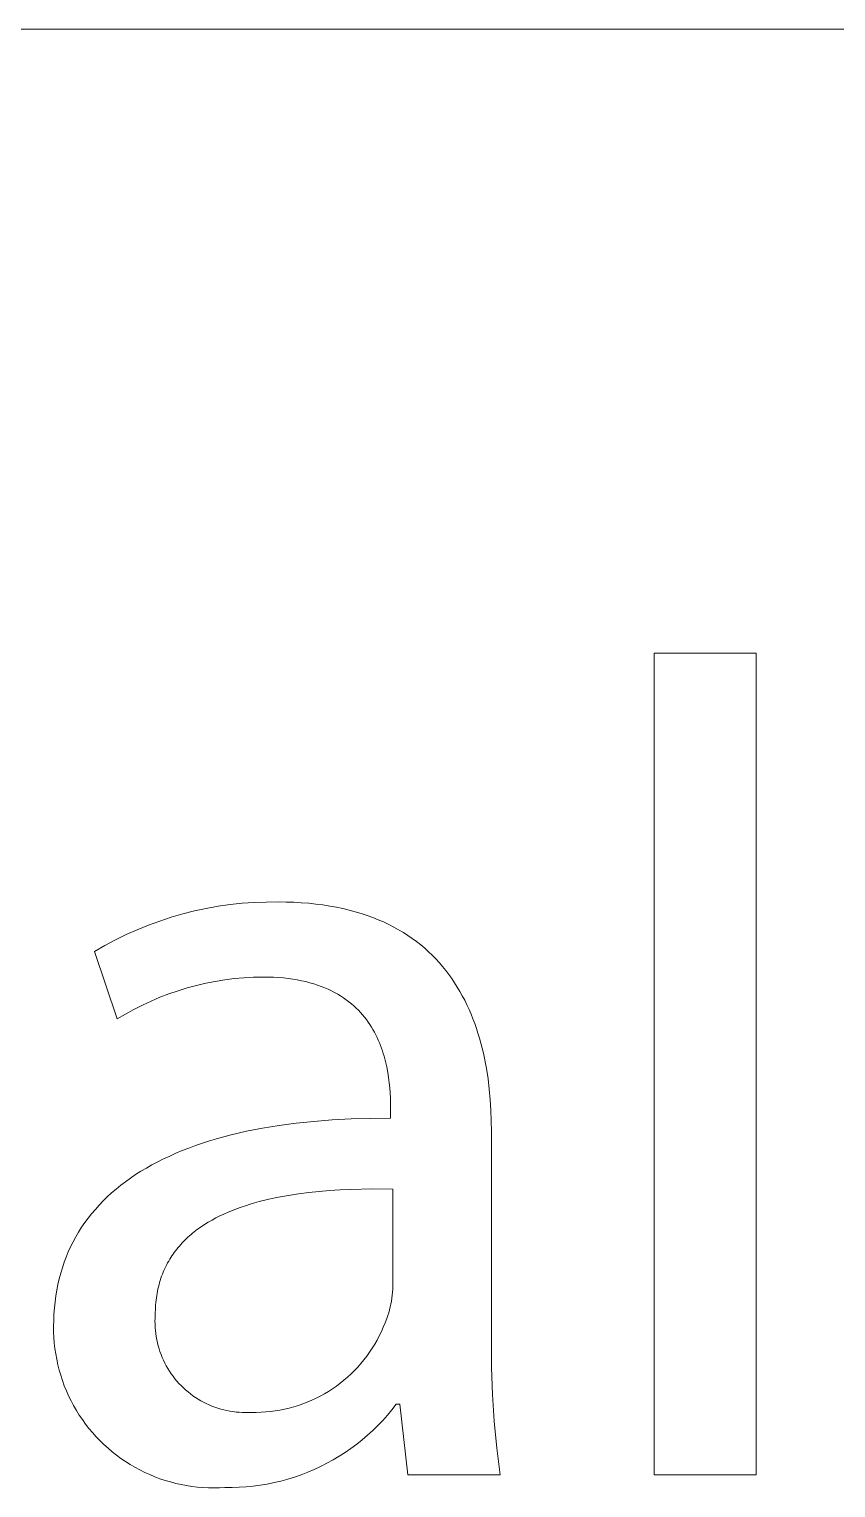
# Model space of a CAD drawing. Header units: millimetres. Extents: x 0 to 3480, y 0 to 2432.
# Drawn here: x 3227.57 to 3251.84, y 150.63 to 194.56 of the extents above; entities that cross this region are included whole.
import ezdxf

# ---------------------------------------------------------------- set-up
doc = ezdxf.new("R2010")
doc.units = ezdxf.units.MM
doc.header["$MEASUREMENT"] = 0
doc.layers.add('Domyślny', color=7, linetype='Continuous', true_color=0x000000)

msp = doc.modelspace()

# ---------------------------------------------------------------- linework, layer by layer
at = {"layer": 'Domyślny', "color": 18, "lineweight": 15, "true_color": 0x000000}
for p, q in [((2165.118, 194.556), (3480.374, 194.556)), ((3246.374, 175.771), (3249.446, 175.771)), ((3246.374, 151.027), (3246.374, 175.771)), ((3249.446, 175.771), (3249.446, 151.027)), ((3233.612, 168.195), (3233.973, 168.234)), ((3233.973, 168.234), (3234.335, 168.26)), ((3234.335, 168.26), (3234.697, 168.274)), ((3234.697, 168.274), (3235.059, 168.275)), ((3235.059, 168.275), (3235.298, 168.272)), ((3235.298, 168.272), (3235.531, 168.265)), ((3235.531, 168.265), (3235.758, 168.252)), ((3235.758, 168.252), (3235.98, 168.235)), ((3235.98, 168.235), (3236.196, 168.212)), ((3231.498, 167.701), (3231.842, 167.814)), ((3231.842, 167.814), (3232.191, 167.915)), ((3232.191, 167.915), (3232.542, 168.004)), ((3232.542, 168.004), (3232.897, 168.08)), ((3232.897, 168.08), (3233.254, 168.144)), ((3233.254, 168.144), (3233.612, 168.195)), ((3236.196, 168.212), (3236.407, 168.185)), ((3236.407, 168.185), (3236.612, 168.153)), ((3236.612, 168.153), (3236.813, 168.117)), ((3236.813, 168.117), (3237.008, 168.076)), ((3237.008, 168.076), (3237.198, 168.031)), ((3237.198, 168.031), (3237.383, 167.981)), ((3237.383, 167.981), (3237.563, 167.928)), ((3237.563, 167.928), (3237.738, 167.87)), ((3237.738, 167.87), (3237.908, 167.808)), ((3237.908, 167.808), (3238.073, 167.742)), ((3230.49, 167.292), (3230.821, 167.44)), ((3230.821, 167.44), (3231.157, 167.577)), ((3231.157, 167.577), (3231.498, 167.701)), ((3238.073, 167.742), (3238.234, 167.672)), ((3238.234, 167.672), (3238.389, 167.598)), ((3238.389, 167.598), (3238.54, 167.52)), ((3238.54, 167.52), (3238.687, 167.439)), ((3238.687, 167.439), (3238.829, 167.355)), ((3238.829, 167.355), (3238.966, 167.266)), ((3229.531, 166.78), (3229.845, 166.962)), ((3229.845, 166.962), (3230.165, 167.133)), ((3230.165, 167.133), (3230.49, 167.292)), ((3238.966, 167.266), (3239.099, 167.175)), ((3239.099, 167.175), (3239.228, 167.08)), ((3239.228, 167.08), (3239.352, 166.982)), ((3239.352, 166.982), (3239.472, 166.88)), ((3230.215, 164.752), (3229.531, 166.78)), ((3239.472, 166.88), (3239.588, 166.776)), ((3239.588, 166.776), (3239.7, 166.669)), ((3239.7, 166.669), (3239.808, 166.559)), ((3239.808, 166.559), (3239.912, 166.446)), ((3239.912, 166.446), (3240.011, 166.33)), ((3240.011, 166.33), (3240.107, 166.211)), ((3240.107, 166.211), (3240.199, 166.09)), ((3240.199, 166.09), (3240.288, 165.967)), ((3232.047, 165.602), (3231.774, 165.508)), ((3232.324, 165.687), (3232.047, 165.602)), ((3232.603, 165.762), (3232.324, 165.687)), ((3232.885, 165.827), (3232.603, 165.762)), ((3233.169, 165.883), (3232.885, 165.827)), ((3233.454, 165.929), (3233.169, 165.883)), ((3233.741, 165.966), (3233.454, 165.929)), ((3234.029, 165.992), (3233.741, 165.966)), ((3234.318, 166.008), (3234.029, 165.992)), ((3234.607, 166.015), (3234.318, 166.008)), ((3234.767, 166.013), (3234.607, 166.015)), ((3234.922, 166.008), (3234.767, 166.013)), ((3235.073, 165.999), (3234.922, 166.008)), ((3235.22, 165.986), (3235.073, 165.999)), ((3235.362, 165.971), (3235.22, 165.986)), ((3235.5, 165.952), (3235.362, 165.971)), ((3235.634, 165.93), (3235.5, 165.952)), ((3235.764, 165.904), (3235.634, 165.93)), ((3235.89, 165.876), (3235.764, 165.904)), ((3236.012, 165.845), (3235.89, 165.876)), ((3236.13, 165.811), (3236.012, 165.845)), ((3236.244, 165.774), (3236.13, 165.811)), ((3236.354, 165.734), (3236.244, 165.774)), ((3236.461, 165.692), (3236.354, 165.734)), ((3236.564, 165.647), (3236.461, 165.692)), ((3236.664, 165.6), (3236.564, 165.647)), ((3236.76, 165.551), (3236.664, 165.6)), ((3240.288, 165.967), (3240.372, 165.841)), ((3240.372, 165.841), (3240.453, 165.713)), ((3240.453, 165.713), (3240.531, 165.583)), ((3230.975, 165.17), (3230.717, 165.039)), ((3231.237, 165.292), (3230.975, 165.17)), ((3231.504, 165.404), (3231.237, 165.292)), ((3231.774, 165.508), (3231.504, 165.404)), ((3236.853, 165.499), (3236.76, 165.551)), ((3236.942, 165.445), (3236.853, 165.499)), ((3237.028, 165.389), (3236.942, 165.445)), ((3237.11, 165.331), (3237.028, 165.389)), ((3237.19, 165.271), (3237.11, 165.331)), ((3237.266, 165.21), (3237.19, 165.271)), ((3237.339, 165.146), (3237.266, 165.21)), ((3237.409, 165.081), (3237.339, 165.146)), ((3240.531, 165.583), (3240.604, 165.45)), ((3240.604, 165.45), (3240.675, 165.315)), ((3240.675, 165.315), (3240.742, 165.179)), ((3240.742, 165.179), (3240.805, 165.04)), ((3230.463, 164.9), (3230.215, 164.752)), ((3230.717, 165.039), (3230.463, 164.9)), ((3237.476, 165.014), (3237.409, 165.081)), ((3237.541, 164.945), (3237.476, 165.014)), ((3237.602, 164.876), (3237.541, 164.945)), ((3237.661, 164.804), (3237.602, 164.876)), ((3237.717, 164.732), (3237.661, 164.804)), ((3237.77, 164.658), (3237.717, 164.732)), ((3240.805, 165.04), (3240.866, 164.9)), ((3240.866, 164.9), (3240.923, 164.758)), ((3240.923, 164.758), (3240.977, 164.614)), ((3237.821, 164.584), (3237.77, 164.658)), ((3237.869, 164.508), (3237.821, 164.584)), ((3237.915, 164.431), (3237.869, 164.508)), ((3237.958, 164.354), (3237.915, 164.431)), ((3237.999, 164.276), (3237.958, 164.354)), ((3238.038, 164.197), (3237.999, 164.276)), ((3240.977, 164.614), (3241.027, 164.469)), ((3241.027, 164.469), (3241.075, 164.323)), ((3241.075, 164.323), (3241.12, 164.175)), ((3238.074, 164.117), (3238.038, 164.197)), ((3238.108, 164.037), (3238.074, 164.117)), ((3238.14, 163.956), (3238.108, 164.037)), ((3238.171, 163.875), (3238.14, 163.956)), ((3238.199, 163.794), (3238.171, 163.875)), ((3241.12, 164.175), (3241.162, 164.025)), ((3241.162, 164.025), (3241.2, 163.875)), ((3241.2, 163.875), (3241.237, 163.723)), ((3238.225, 163.713), (3238.199, 163.794)), ((3238.25, 163.631), (3238.225, 163.713)), ((3238.272, 163.55), (3238.25, 163.631)), ((3238.293, 163.469), (3238.272, 163.55)), ((3238.312, 163.387), (3238.293, 163.469)), ((3238.33, 163.306), (3238.312, 163.387)), ((3241.237, 163.723), (3241.27, 163.57)), ((3241.27, 163.57), (3241.301, 163.416)), ((3241.301, 163.416), (3241.329, 163.262)), ((3238.361, 163.145), (3238.33, 163.306)), ((3238.386, 162.986), (3238.361, 163.145)), ((3238.405, 162.83), (3238.386, 162.986)), ((3241.329, 163.262), (3241.377, 162.95)), ((3241.377, 162.95), (3241.415, 162.636)), ((3238.42, 162.676), (3238.405, 162.83)), ((3238.431, 162.527), (3238.42, 162.676)), ((3238.438, 162.382), (3238.431, 162.527)), ((3241.415, 162.636), (3241.444, 162.32)), ((3238.442, 162.243), (3238.438, 162.382)), ((3238.444, 162.109), (3238.442, 162.243)), ((3238.444, 161.762), (3238.444, 162.109)), ((3241.444, 162.32), (3241.465, 162.003)), ((3235.605, 161.613), (3236.138, 161.669)), ((3236.138, 161.669), (3236.688, 161.712)), ((3236.688, 161.712), (3237.256, 161.742)), ((3237.256, 161.742), (3237.841, 161.758)), ((3237.841, 161.758), (3238.444, 161.762)), ((3241.465, 162.003), (3241.476, 161.685)), ((3241.476, 161.685), (3241.48, 161.368)), ((3233.205, 161.142), (3233.425, 161.204)), ((3233.425, 161.204), (3233.649, 161.262)), ((3233.649, 161.262), (3234.111, 161.369)), ((3234.111, 161.369), (3234.591, 161.463)), ((3234.591, 161.463), (3235.089, 161.545)), ((3235.089, 161.545), (3235.605, 161.613)), ((3241.48, 161.368), (3241.48, 155.063)), ((3231.984, 160.709), (3232.176, 160.789)), ((3232.176, 160.789), (3232.373, 160.866)), ((3232.373, 160.866), (3232.574, 160.939)), ((3232.574, 160.939), (3232.78, 161.01)), ((3232.78, 161.01), (3232.99, 161.078)), ((3232.99, 161.078), (3233.205, 161.142)), ((3231.094, 160.263), (3231.263, 160.359)), ((3231.263, 160.359), (3231.436, 160.451)), ((3231.436, 160.451), (3231.614, 160.54)), ((3231.614, 160.54), (3231.797, 160.626)), ((3231.797, 160.626), (3231.984, 160.709)), ((3230.468, 159.853), (3230.618, 159.96)), ((3230.618, 159.96), (3230.772, 160.064)), ((3230.772, 160.064), (3230.931, 160.165)), ((3230.931, 160.165), (3231.094, 160.263)), ((3229.919, 159.394), (3230.049, 159.513)), ((3230.049, 159.513), (3230.184, 159.629)), ((3230.184, 159.629), (3230.324, 159.743)), ((3230.324, 159.743), (3230.468, 159.853)), ((3235.37, 159.439), (3235.072, 159.385)), ((3235.674, 159.486), (3235.37, 159.439)), ((3235.983, 159.526), (3235.674, 159.486)), ((3236.295, 159.559), (3235.983, 159.526)), ((3236.609, 159.585), (3236.295, 159.559)), ((3236.926, 159.606), (3236.609, 159.585)), ((3237.244, 159.62), (3236.926, 159.606)), ((3237.881, 159.634), (3237.244, 159.62)), ((3238.513, 159.629), (3237.881, 159.634)), ((3238.513, 156.709), (3238.513, 159.629)), ((3229.448, 158.889), (3229.559, 159.02)), ((3229.559, 159.02), (3229.674, 159.148)), ((3229.674, 159.148), (3229.794, 159.272)), ((3229.794, 159.272), (3229.919, 159.394)), ((3233.811, 159.036), (3233.682, 158.986)), ((3233.943, 159.084), (3233.811, 159.036)), ((3234.077, 159.129), (3233.943, 159.084)), ((3234.214, 159.172), (3234.077, 159.129)), ((3234.352, 159.213), (3234.214, 159.172)), ((3234.492, 159.252), (3234.352, 159.213)), ((3234.779, 159.322), (3234.492, 159.252)), ((3235.072, 159.385), (3234.779, 159.322)), ((3229.147, 158.48), (3229.242, 158.619)), ((3229.242, 158.619), (3229.343, 158.755)), ((3229.343, 158.755), (3229.448, 158.889)), ((3232.849, 158.564), (3232.742, 158.493)), ((3232.959, 158.632), (3232.849, 158.564)), ((3233.073, 158.698), (3232.959, 158.632)), ((3233.189, 158.761), (3233.073, 158.698)), ((3233.308, 158.821), (3233.189, 158.761)), ((3233.43, 158.878), (3233.308, 158.821)), ((3233.555, 158.933), (3233.43, 158.878)), ((3233.682, 158.986), (3233.555, 158.933)), ((3228.891, 158.045), (3228.971, 158.192)), ((3228.971, 158.192), (3229.057, 158.337)), ((3229.057, 158.337), (3229.147, 158.48)), ((3232.301, 158.138), (3232.256, 158.095)), ((3232.346, 158.181), (3232.301, 158.138)), ((3232.393, 158.222), (3232.346, 158.181)), ((3232.44, 158.263), (3232.393, 158.222)), ((3232.488, 158.303), (3232.44, 158.263)), ((3232.537, 158.343), (3232.488, 158.303)), ((3232.638, 158.419), (3232.537, 158.343)), ((3232.742, 158.493), (3232.638, 158.419)), ((3228.68, 157.584), (3228.746, 157.74)), ((3228.746, 157.74), (3228.816, 157.894)), ((3228.816, 157.894), (3228.891, 158.045)), ((3231.934, 157.722), (3231.898, 157.672)), ((3231.971, 157.772), (3231.934, 157.722)), ((3232.009, 157.82), (3231.971, 157.772)), ((3232.047, 157.868), (3232.009, 157.82)), ((3232.087, 157.915), (3232.047, 157.868)), ((3232.128, 157.961), (3232.087, 157.915)), ((3232.17, 158.007), (3232.128, 157.961)), ((3232.213, 158.051), (3232.17, 158.007)), ((3232.256, 158.095), (3232.213, 158.051)), ((3228.516, 157.098), (3228.566, 157.263)), ((3228.566, 157.263), (3228.62, 157.425)), ((3228.62, 157.425), (3228.68, 157.584)), ((3231.651, 157.241), (3231.625, 157.183)), ((3231.678, 157.298), (3231.651, 157.241)), ((3231.706, 157.354), (3231.678, 157.298)), ((3231.735, 157.409), (3231.706, 157.354)), ((3231.766, 157.463), (3231.735, 157.409)), ((3231.797, 157.517), (3231.766, 157.463)), ((3231.83, 157.569), (3231.797, 157.517)), ((3231.864, 157.621), (3231.83, 157.569)), ((3231.898, 157.672), (3231.864, 157.621)), ((3228.432, 156.76), (3228.471, 156.93)), ((3228.471, 156.93), (3228.516, 157.098)), ((3231.493, 156.818), (3231.476, 156.754)), ((3231.512, 156.881), (3231.493, 156.818)), ((3231.532, 156.943), (3231.512, 156.881)), ((3231.554, 157.005), (3231.532, 156.943)), ((3231.576, 157.065), (3231.554, 157.005)), ((3231.6, 157.124), (3231.576, 157.065)), ((3231.625, 157.183), (3231.6, 157.124)), ((3228.345, 156.233), (3228.369, 156.411)), ((3228.369, 156.411), (3228.398, 156.587)), ((3228.398, 156.587), (3228.432, 156.76)), ((3231.406, 156.421), (3231.396, 156.352)), ((3231.417, 156.49), (3231.406, 156.421)), ((3231.43, 156.557), (3231.417, 156.49)), ((3231.444, 156.624), (3231.43, 156.557)), ((3231.459, 156.69), (3231.444, 156.624)), ((3231.476, 156.754), (3231.459, 156.69)), ((3238.485, 156.348), (3238.497, 156.438)), ((3238.497, 156.438), (3238.505, 156.528)), ((3238.505, 156.528), (3238.511, 156.618)), ((3238.511, 156.618), (3238.513, 156.709)), ((3228.313, 155.868), (3228.327, 156.052)), ((3228.327, 156.052), (3228.345, 156.233)), ((3231.365, 155.991), (3231.363, 155.915)), ((3231.369, 156.065), (3231.365, 155.991)), ((3231.373, 156.138), (3231.369, 156.065)), ((3231.38, 156.21), (3231.373, 156.138)), ((3231.387, 156.282), (3231.38, 156.21)), ((3231.396, 156.352), (3231.387, 156.282)), ((3238.387, 155.906), (3238.412, 155.993)), ((3238.412, 155.993), (3238.435, 156.081)), ((3238.435, 156.081), (3238.454, 156.169)), ((3238.454, 156.169), (3238.471, 156.258)), ((3238.471, 156.258), (3238.485, 156.348)), ((3228.303, 155.492), (3228.305, 155.681)), ((3228.304, 155.326), (3228.303, 155.492)), ((3228.305, 155.681), (3228.313, 155.868)), ((3231.357, 155.746), (3231.354, 155.653)), ((3231.354, 155.653), (3231.355, 155.559)), ((3231.355, 155.559), (3231.359, 155.466)), ((3231.362, 155.839), (3231.357, 155.746)), ((3231.363, 155.915), (3231.362, 155.839)), ((3238.225, 155.468), (3238.279, 155.6)), ((3238.279, 155.6), (3238.328, 155.735)), ((3238.328, 155.735), (3238.359, 155.82)), ((3238.359, 155.82), (3238.387, 155.906)), ((3228.311, 155.161), (3228.304, 155.326)), ((3228.323, 154.995), (3228.311, 155.161)), ((3231.359, 155.466), (3231.366, 155.373)), ((3231.366, 155.373), (3231.376, 155.28)), ((3231.376, 155.28), (3231.39, 155.187)), ((3231.39, 155.187), (3231.406, 155.095)), ((3231.406, 155.095), (3231.426, 155.004)), ((3237.967, 154.957), (3238.038, 155.081)), ((3238.038, 155.081), (3238.105, 155.208)), ((3238.105, 155.208), (3238.167, 155.337)), ((3238.167, 155.337), (3238.225, 155.468)), ((3241.48, 155.063), (3241.481, 154.254)), ((3228.341, 154.831), (3228.323, 154.995)), ((3228.365, 154.667), (3228.341, 154.831)), ((3228.395, 154.504), (3228.365, 154.667)), ((3231.426, 155.004), (3231.449, 154.913)), ((3231.449, 154.913), (3231.475, 154.823)), ((3231.475, 154.823), (3231.504, 154.735)), ((3231.504, 154.735), (3231.536, 154.647)), ((3231.536, 154.647), (3231.571, 154.56)), ((3237.729, 154.599), (3237.812, 154.716)), ((3237.812, 154.716), (3237.892, 154.835)), ((3237.892, 154.835), (3237.967, 154.957)), ((3228.43, 154.342), (3228.395, 154.504)), ((3228.471, 154.181), (3228.43, 154.342)), ((3228.517, 154.022), (3228.471, 154.181)), ((3231.571, 154.56), (3231.61, 154.475)), ((3231.61, 154.475), (3231.65, 154.391)), ((3231.65, 154.391), (3231.694, 154.308)), ((3231.694, 154.308), (3231.741, 154.227)), ((3231.741, 154.227), (3231.79, 154.148)), ((3237.255, 154.064), (3237.357, 154.164)), ((3237.357, 154.164), (3237.455, 154.268)), ((3237.455, 154.268), (3237.55, 154.375)), ((3237.55, 154.375), (3237.641, 154.486)), ((3237.641, 154.486), (3237.729, 154.599)), ((3241.481, 154.254), (3241.508, 153.445)), ((3228.568, 153.865), (3228.517, 154.022)), ((3228.625, 153.709), (3228.568, 153.865)), ((3231.79, 154.148), (3231.842, 154.07)), ((3231.842, 154.07), (3231.897, 153.994)), ((3231.897, 153.994), (3231.954, 153.92)), ((3231.954, 153.92), (3232.014, 153.848)), ((3232.014, 153.848), (3232.076, 153.779)), ((3232.076, 153.779), (3232.141, 153.711)), ((3236.814, 153.698), (3236.929, 153.784)), ((3236.929, 153.784), (3237.041, 153.873)), ((3237.041, 153.873), (3237.149, 153.967)), ((3237.149, 153.967), (3237.255, 154.064)), ((3228.688, 153.556), (3228.625, 153.709)), ((3228.755, 153.404), (3228.688, 153.556)), ((3228.828, 153.256), (3228.755, 153.404)), ((3232.141, 153.711), (3232.208, 153.646)), ((3232.208, 153.646), (3232.277, 153.583)), ((3232.277, 153.583), (3232.348, 153.522)), ((3232.348, 153.522), (3232.421, 153.464)), ((3232.421, 153.464), (3232.496, 153.408)), ((3232.496, 153.408), (3232.573, 153.355)), ((3232.573, 153.355), (3232.652, 153.305)), ((3232.652, 153.305), (3232.733, 153.257)), ((3236.071, 153.27), (3236.2, 153.331)), ((3236.2, 153.331), (3236.328, 153.396)), ((3236.328, 153.396), (3236.453, 153.465)), ((3236.453, 153.465), (3236.576, 153.539)), ((3236.576, 153.539), (3236.697, 153.616)), ((3236.697, 153.616), (3236.814, 153.698)), ((3241.508, 153.445), (3241.562, 152.637)), ((3228.906, 153.109), (3228.828, 153.256)), ((3228.989, 152.966), (3228.906, 153.109)), ((3229.077, 152.825), (3228.989, 152.966)), ((3232.733, 153.257), (3232.815, 153.213)), ((3232.815, 153.213), (3232.898, 153.171)), ((3232.898, 153.171), (3232.983, 153.132)), ((3232.983, 153.132), (3233.069, 153.095)), ((3233.069, 153.095), (3233.157, 153.062)), ((3233.157, 153.062), (3233.245, 153.032)), ((3233.245, 153.032), (3233.335, 153.005)), ((3233.335, 153.005), (3233.425, 152.981)), ((3233.425, 152.981), (3233.516, 152.96)), ((3233.516, 152.96), (3233.608, 152.942)), ((3233.608, 152.942), (3233.7, 152.928)), ((3233.7, 152.928), (3233.793, 152.916)), ((3233.793, 152.916), (3233.886, 152.908)), ((3233.886, 152.908), (3233.979, 152.903)), ((3233.979, 152.903), (3234.073, 152.901)), ((3234.073, 152.901), (3234.166, 152.903)), ((3234.166, 152.903), (3234.26, 152.907)), ((3234.26, 152.907), (3234.403, 152.906)), ((3234.403, 152.906), (3234.546, 152.91)), ((3234.546, 152.91), (3234.689, 152.919)), ((3234.689, 152.919), (3234.832, 152.932)), ((3234.832, 152.932), (3234.974, 152.951)), ((3234.974, 152.951), (3235.115, 152.974)), ((3235.115, 152.974), (3235.255, 153.002)), ((3235.255, 153.002), (3235.395, 153.035)), ((3235.395, 153.035), (3235.533, 153.073)), ((3235.533, 153.073), (3235.67, 153.115)), ((3235.67, 153.115), (3235.805, 153.162)), ((3235.805, 153.162), (3235.939, 153.214)), ((3235.939, 153.214), (3236.071, 153.27)), ((3238.487, 152.983), (3238.35, 152.82)), ((3238.617, 153.151), (3238.487, 152.983)), ((3238.722, 153.151), (3238.617, 153.151)), ((3238.965, 151.03), (3238.722, 153.151)), ((3229.169, 152.688), (3229.077, 152.825)), ((3229.266, 152.554), (3229.169, 152.688)), ((3229.368, 152.423), (3229.266, 152.554)), ((3229.474, 152.296), (3229.368, 152.423)), ((3238.061, 152.508), (3237.909, 152.36)), ((3238.208, 152.662), (3238.061, 152.508)), ((3238.35, 152.82), (3238.208, 152.662)), ((3241.562, 152.637), (3241.641, 151.832)), ((3229.585, 152.173), (3229.474, 152.296)), ((3229.7, 152.053), (3229.585, 152.173)), ((3229.818, 151.938), (3229.7, 152.053)), ((3237.59, 152.079), (3237.424, 151.946)), ((3237.752, 152.217), (3237.59, 152.079)), ((3237.909, 152.36), (3237.752, 152.217)), ((3229.941, 151.826), (3229.818, 151.938)), ((3230.067, 151.719), (3229.941, 151.826)), ((3230.197, 151.617), (3230.067, 151.719)), ((3230.331, 151.519), (3230.197, 151.617)), ((3236.899, 151.584), (3236.716, 151.476)), ((3237.078, 151.699), (3236.899, 151.584)), ((3237.253, 151.82), (3237.078, 151.699)), ((3237.424, 151.946), (3237.253, 151.82)), ((3241.641, 151.832), (3241.747, 151.03)), ((3230.468, 151.425), (3230.331, 151.519)), ((3230.608, 151.337), (3230.468, 151.425)), ((3230.751, 151.253), (3230.608, 151.337)), ((3230.896, 151.174), (3230.751, 151.253)), ((3231.045, 151.1), (3230.896, 151.174)), ((3231.196, 151.032), (3231.045, 151.1)), ((3235.952, 151.105), (3235.754, 151.028)), ((3236.148, 151.188), (3235.952, 151.105)), ((3236.34, 151.277), (3236.148, 151.188)), ((3236.53, 151.373), (3236.34, 151.277)), ((3236.716, 151.476), (3236.53, 151.373)), ((3231.349, 150.968), (3231.196, 151.032)), ((3231.504, 150.91), (3231.349, 150.968)), ((3231.661, 150.858), (3231.504, 150.91)), ((3231.82, 150.811), (3231.661, 150.858)), ((3231.98, 150.769), (3231.82, 150.811)), ((3232.142, 150.733), (3231.98, 150.769)), ((3232.305, 150.702), (3232.142, 150.733)), ((3232.468, 150.677), (3232.305, 150.702)), ((3232.633, 150.658), (3232.468, 150.677)), ((3232.798, 150.645), (3232.633, 150.658)), ((3233.885, 150.653), (3233.673, 150.646)), ((3234.097, 150.666), (3233.885, 150.653)), ((3234.309, 150.687), (3234.097, 150.666)), ((3234.52, 150.714), (3234.309, 150.687)), ((3234.729, 150.749), (3234.52, 150.714)), ((3234.938, 150.791), (3234.729, 150.749)), ((3235.145, 150.84), (3234.938, 150.791)), ((3235.35, 150.896), (3235.145, 150.84)), ((3235.553, 150.959), (3235.35, 150.896)), ((3235.754, 151.028), (3235.553, 150.959)), ((3241.747, 151.03), (3238.965, 151.03)), ((3249.446, 151.027), (3246.374, 151.027)), ((3232.963, 150.637), (3232.798, 150.645)), ((3233.129, 150.634), (3232.963, 150.637)), ((3233.295, 150.638), (3233.129, 150.634)), ((3233.46, 150.647), (3233.295, 150.638)), ((3233.673, 150.646), (3233.46, 150.647))]:
    msp.add_line(p, q, dxfattribs=at)

doc.saveas('drawing.dxf')
